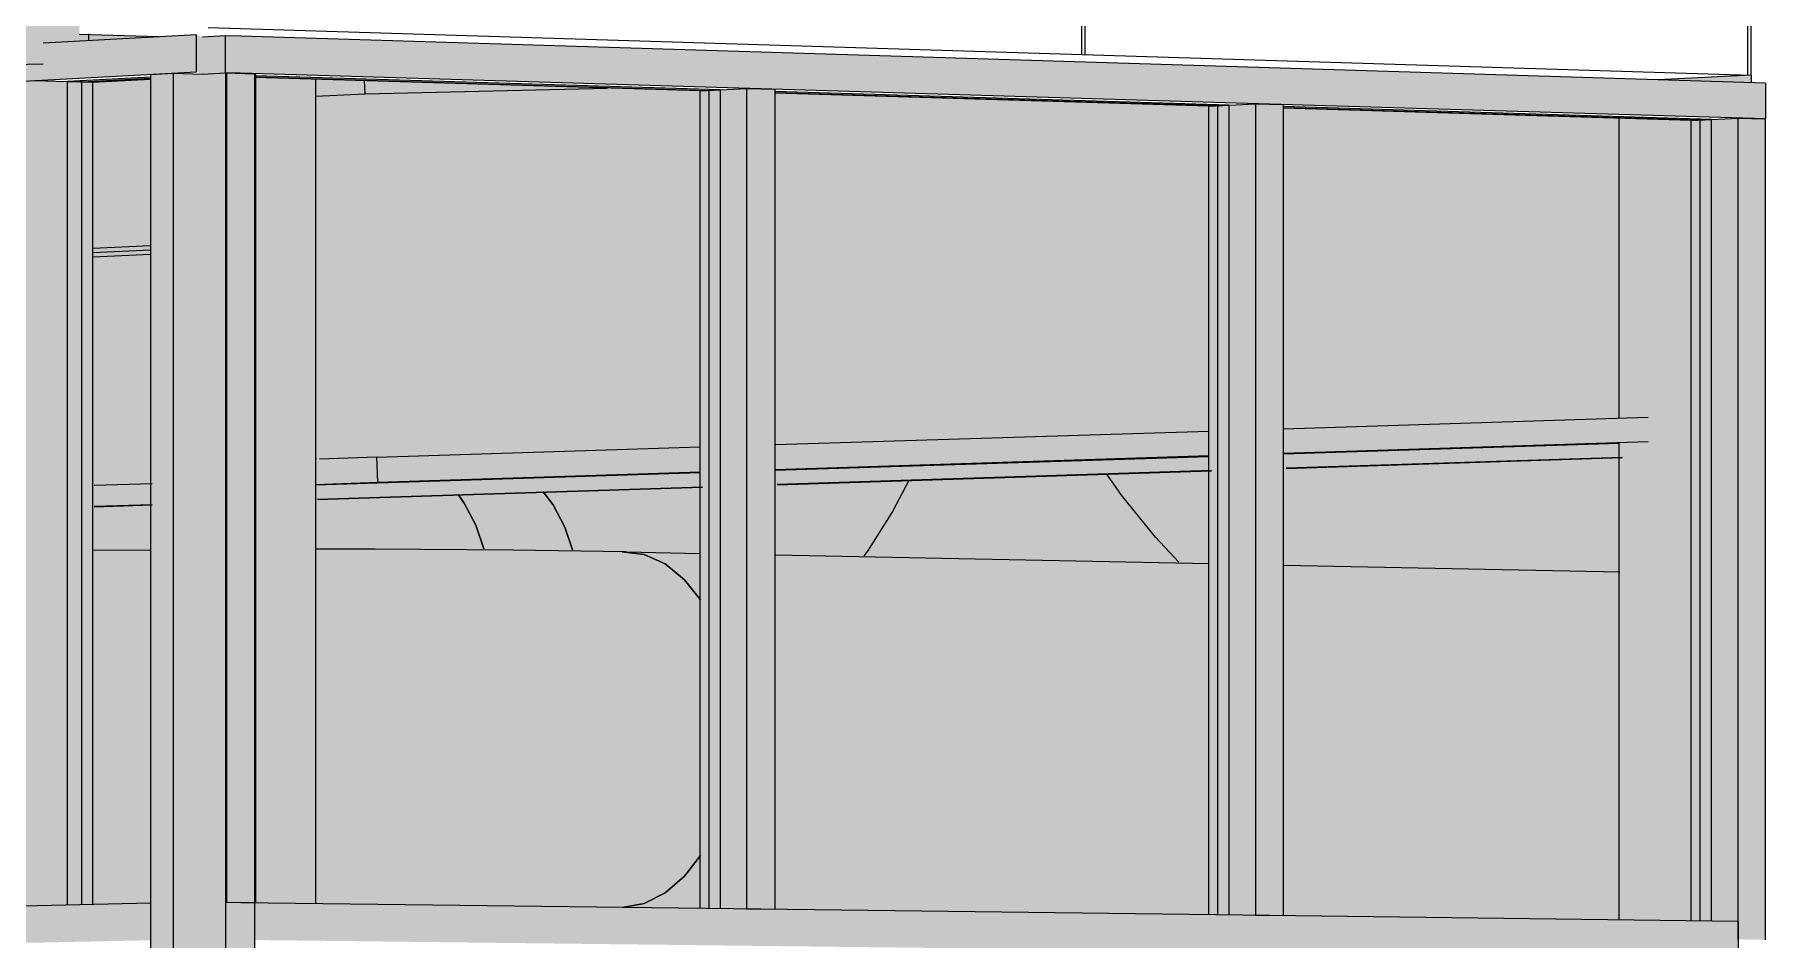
# Model space of a CAD drawing. Header units: inches. Extents: x 31156 to 31160, y -65 to 66.
# Drawn here: x 31157.4487 to 31157.5076, y 66.0189 to 66.0497 of the extents above; entities that cross this region are included whole.
import ezdxf

# ---------------------------------------------------------------- set-up
doc = ezdxf.new("R2010")
doc.units = ezdxf.units.IN
doc.header["$MEASUREMENT"] = 0
for name, color, linetype, lineweight in [('A-CLNG', 13, 'Continuous', 13), ('A-GLAZ-CURT', 52, 'Continuous', 9), ('A-GLAZ-CWMG', 51, 'Continuous', 9), ('A-WALL-PATT', 111, 'Continuous', 13), ('L-SITE-WALL', 31, 'Continuous', 13), ('M-HVAC-DUCT', 70, 'Continuous', 9), ('S-BEAM', 12, 'Continuous', 9), ('S-COLS', 52, 'Continuous', 9)]:
    doc.layers.add(name, color=color, linetype=linetype, lineweight=lineweight)

# ---------------------------------------------------------------- blocks, each defined once
blk = doc.blocks.new('FP_27-Looking North West')
at = {"layer": 'A-WALL-PATT', "lineweight": 9}
for p, q in [((-3322.769881, 66.048994), (-3322.769881, 66.078515)), ((-3322.769762, 66.048991), (-3322.769762, 66.078509)), ((-3322.747231, 66.048295), (-3322.747231, 66.077394)), ((-3322.747115, 66.048292), (-3322.747115, 66.077389))]:
    blk.add_line(p, q, dxfattribs=at)

msp = doc.modelspace()

# ---------------------------------------------------------------- hatches: boundary and pattern name
at = {"layer": 'A-CLNG', "lineweight": 5}
h = msp.add_hatch(color=256, dxfattribs=at)
h.paths.add_polyline_path([(31156.943915, 66.021542), (31156.946256, 66.021666), (31156.946256, 66.021833), (31156.944836, 66.021791), (31156.944836, 66.021753), (31156.943906, 66.021703), (31156.943906, 66.021542)], flags=0)
h.paths.add_polyline_path([(31156.988176, 66.024167), (31156.990496, 66.024291), (31156.988176, 66.024223)], flags=0)
h.paths.add_polyline_path([(31157.01499, 66.025304), (31157.018873, 66.025509), (31157.018873, 66.025718), (31157.017343, 66.025674), (31157.017343, 66.02562), (31157.016968, 66.0256), (31157.01499, 66.025542), (31157.01499, 66.025374)], flags=0)
h.paths.add_polyline_path([(31157.450269, 66.049447), (31157.450511, 66.04946), (31157.450511, 66.049664), (31157.450269, 66.04965), (31157.450269, 66.049524)], flags=0)
h.paths.add_polyline_path([(31157.426645, 66.05279), (31157.450203, 66.053251), (31157.450203, 66.054188), (31157.43127, 66.053065)], flags=0)
msp.add_hatch(color=256, dxfattribs=at).paths.add_polyline_path([(31157.450511, 66.04946), (31157.452893, 66.049591), (31157.450511, 66.049661)], flags=0)
at = {"layer": 'A-GLAZ-CURT', "transparency": 33554458}
msp.add_hatch(color=256, dxfattribs=at).paths.add_polyline_path([(31157.449793, 66.020082), (31157.452621, 66.020165), (31157.452621, 66.048223), (31157.449793, 66.048074), (31157.449793, 66.020145)], flags=0)
at = {"layer": 'A-GLAZ-CURT', "lineweight": 5, "transparency": 33554458}
for points in [[(31157.47201, 66.019957), (31157.47201, 66.047792), (31157.456194, 66.048265), (31157.456194, 66.020154), (31157.470557, 66.019975)], [(31157.489314, 66.019741), (31157.489314, 66.047275), (31157.473866, 66.047737), (31157.473866, 66.019933), (31157.488026, 66.019757)], [(31157.505726, 66.019536), (31157.505726, 66.046785), (31157.491156, 66.04722), (31157.491156, 66.019718), (31157.505497, 66.019539)]]:
    msp.add_hatch(color=256, dxfattribs=at).paths.add_polyline_path(points, flags=0)
at = {"layer": 'A-GLAZ-CWMG'}
for points in [[(31157.448296, 66.048087), (31157.454185, 66.048397), (31157.454185, 66.049659), (31157.448974, 66.049377), (31157.448974, 66.048676), (31157.448296, 66.04864)], [(31157.454391, 66.048327), (31157.455175, 66.048368), (31157.455175, 66.049628), (31157.454391, 66.049586), (31157.454391, 66.048398)]]:
    msp.add_hatch(color=256, dxfattribs=at).paths.add_polyline_path(points, flags=0)
at = {"layer": 'A-GLAZ-CWMG', "lineweight": 5}
for points in [[(31157.454391, 66.048327), (31157.454391, 66.049586), (31157.454185, 66.049659), (31157.454185, 66.048397), (31157.454317, 66.048352)], [(31157.4557, 66.048352), (31157.4557, 66.049612), (31157.455175, 66.049628), (31157.455175, 66.048368), (31157.455273, 66.048365)], [(31157.473382, 66.047823), (31157.473382, 66.049069), (31157.4557, 66.049612), (31157.4557, 66.048352), (31157.47274, 66.047842)], [(31157.490682, 66.047306), (31157.490682, 66.048538), (31157.473382, 66.049069), (31157.473382, 66.047823), (31157.490209, 66.04732)], [(31157.507554, 66.046801), (31157.507554, 66.04802), (31157.490682, 66.048538), (31157.490682, 66.047306), (31157.505496, 66.046862)], [(31157.44791, 66.020041), (31157.448683, 66.020058), (31157.448683, 66.048107), (31157.44791, 66.048066), (31157.44791, 66.020165)], [(31157.448683, 66.020058), (31157.449793, 66.020082), (31157.449793, 66.048074), (31157.448683, 66.048087), (31157.448683, 66.020145)], [(31157.449793, 66.020082), (31157.450656, 66.020131), (31157.450656, 66.048049), (31157.449793, 66.048074), (31157.449793, 66.020131)], [(31157.452621, 66.019515), (31157.453402, 66.019531), (31157.453402, 66.048356), (31157.452621, 66.048315), (31157.452621, 66.020165)], [(31157.454391, 66.01952), (31157.454391, 66.048327), (31157.453402, 66.048356), (31157.453402, 66.019531)], [(31157.454391, 66.01952), (31157.455175, 66.019536), (31157.455175, 66.048368), (31157.454391, 66.048327), (31157.454391, 66.020165)], [(31157.454422, 66.020149), (31157.455206, 66.020166), (31157.455206, 66.048367), (31157.454422, 66.048326), (31157.454422, 66.020165)], [(31157.456163, 66.019524), (31157.456163, 66.048338), (31157.455175, 66.048368), (31157.455175, 66.019536), (31157.455273, 66.019535)], [(31157.456194, 66.020154), (31157.456194, 66.048337), (31157.455206, 66.048367), (31157.455206, 66.020166), (31157.455319, 66.020165)], [(31157.47201, 66.019957), (31157.47201, 66.047792), (31157.471321, 66.047757), (31157.471321, 66.019965)], [(31157.472899, 66.019945), (31157.472899, 66.047838), (31157.47201, 66.047792), (31157.47201, 66.019957)], [(31157.473865, 66.019933), (31157.473865, 66.047809), (31157.472899, 66.047838), (31157.472899, 66.019945)], [(31157.489314, 66.019741), (31157.489314, 66.047275), (31157.488619, 66.047241), (31157.488619, 66.01975)], [(31157.490209, 66.019729), (31157.490209, 66.04732), (31157.489314, 66.047275), (31157.489314, 66.019741)], [(31157.491155, 66.019718), (31157.491155, 66.047291), (31157.490209, 66.04732), (31157.490209, 66.019729)], [(31157.505726, 66.019536), (31157.505726, 66.046785), (31157.505027, 66.046751), (31157.505027, 66.019545), (31157.505498, 66.019539)], [(31157.506627, 66.019525), (31157.506627, 66.046829), (31157.505726, 66.046785), (31157.505726, 66.019536)], [(31157.507554, 66.018903), (31157.507554, 66.046801), (31157.506627, 66.046829), (31157.506627, 66.018914)], [(31157.448296, 66.018796), (31157.452621, 66.018885), (31157.452621, 66.020144), (31157.448296, 66.020049)], [(31157.473382, 66.018693), (31157.473382, 66.019939), (31157.4557, 66.02016), (31157.4557, 66.0189), (31157.470557, 66.018726)], [(31157.453402, 65.959677), (31157.453402, 66.019531), (31157.452621, 66.019515), (31157.452621, 65.959711), (31157.453091, 65.959691)], [(31157.453402, 65.959677), (31157.454391, 65.959702), (31157.454391, 66.01952), (31157.453402, 66.019531), (31157.453402, 65.959761)], [(31157.455175, 65.959667), (31157.455175, 66.019536), (31157.454391, 66.01952), (31157.454391, 65.959702)], [(31157.455175, 65.959667), (31157.456163, 65.959692), (31157.456163, 66.019524), (31157.455175, 66.019536), (31157.455175, 65.960114)], [(31157.490682, 66.018491), (31157.490682, 66.019724), (31157.473382, 66.019939), (31157.473382, 66.018693), (31157.488025, 66.018522)], [(31157.506627, 66.018304), (31157.506627, 66.019525), (31157.490682, 66.019724), (31157.490682, 66.018491), (31157.505496, 66.018318)]]:
    msp.add_hatch(color=256, dxfattribs=at).paths.add_polyline_path(points, flags=0)
at = {"layer": 'L-SITE-WALL', "lineweight": 5}
msp.add_hatch(color=256, dxfattribs=at).paths.add_polyline_path([(31157.507068, 66.048036), (31157.507068, 66.048292), (31157.503906, 66.048134), (31157.506629, 66.048049)], flags=0)
h = msp.add_hatch(color=256, dxfattribs=at)
h.paths.add_polyline_path([(31157.502583, 65.960953), (31157.505028, 65.961038), (31157.505028, 65.987529), (31157.502583, 65.987509), (31157.502583, 65.960973)], flags=0)
h.paths.add_polyline_path([(31157.505028, 65.989392), (31157.505028, 66.016907), (31157.503087, 66.016902), (31157.503059, 66.016851), (31157.502583, 66.016856), (31157.502583, 65.989413), (31157.503072, 65.989413)], flags=0)
h.paths.add_polyline_path([(31157.505028, 66.019545), (31157.505028, 66.046752), (31157.502583, 66.046802), (31157.502583, 66.03663), (31157.503564, 66.036661), (31157.503565, 66.035834), (31157.502583, 66.035798), (31157.502583, 66.019576)], flags=0)
at = {"layer": 'M-HVAC-DUCT', "lineweight": 5}
h = msp.add_hatch(color=256, dxfattribs=at)
h.paths.add_polyline_path([(31157.502692, 66.031433), (31157.502692, 66.03299), (31157.502365, 66.033112), (31157.500786, 66.033942), (31157.499206, 66.035045), (31157.499055, 66.035175), (31157.491259, 66.034907), (31157.49126, 66.031663), (31157.502428, 66.031439)], flags=0)
h.paths.add_polyline_path([(31157.488721, 66.031867), (31157.48872, 66.034843), (31157.486517, 66.034742), (31157.486792, 66.034306), (31157.488213, 66.032427), (31157.488577, 66.032026)], flags=0)
for points in [[(31157.502692, 66.03299), (31157.502692, 66.035292), (31157.499067, 66.035166), (31157.499276, 66.034983), (31157.500786, 66.033942), (31157.502467, 66.033074)], [(31157.476854, 66.031955), (31157.477612, 66.033075), (31157.478387, 66.034512), (31157.47555, 66.03442), (31157.475017, 66.033754), (31157.473958, 66.032681), (31157.473958, 66.032012), (31157.47685, 66.031955)], [(31157.487636, 66.031745), (31157.487062, 66.032355), (31157.485762, 66.033911), (31157.485179, 66.034737), (31157.478416, 66.034508), (31157.478152, 66.034014), (31157.477526, 66.032901), (31157.476869, 66.031961), (31157.487542, 66.031747)], [(31157.488722, 66.031715), (31157.488721, 66.031867), (31157.488129, 66.032539), (31157.48667, 66.034499), (31157.486498, 66.034771), (31157.485157, 66.034729), (31157.485944, 66.033659), (31157.48732, 66.032027), (31157.48762, 66.031737), (31157.488129, 66.031727)], [(31157.466979, 66.032148), (31157.466636, 66.033074), (31157.466274, 66.033734), (31157.465976, 66.034112), (31157.463077, 66.034019), (31157.4633, 66.033731), (31157.463689, 66.03299), (31157.463964, 66.032183), (31157.466955, 66.032148)]]:
    msp.add_hatch(color=256, dxfattribs=at).paths.add_polyline_path(points, flags=0)
h = msp.add_hatch(color=256, dxfattribs=at)
h.paths.add_polyline_path([(31157.471409, 66.032063), (31157.471409, 66.034287), (31157.465976, 66.034112), (31157.466317, 66.033681), (31157.466713, 66.032928), (31157.466979, 66.032148), (31157.470869, 66.032074)], flags=0)
h.paths.add_polyline_path([(31157.473958, 66.032706), (31157.475053, 66.033789), (31157.47555, 66.03442), (31157.473958, 66.034369), (31157.473958, 66.033075)], flags=0)
h = msp.add_hatch(color=256, dxfattribs=at)
h.paths.add_polyline_path([(31157.45072, 66.032162), (31157.452689, 66.032195), (31157.452679, 66.033684), (31157.45072, 66.033621), (31157.45072, 66.032178)], flags=0)
h.paths.add_polyline_path([(31157.463964, 66.032183), (31157.463646, 66.033074), (31157.463294, 66.033744), (31157.463077, 66.034019), (31157.458311, 66.033865), (31157.458311, 66.032207), (31157.463947, 66.032183)], flags=0)
at = {"layer": 'M-HVAC-DUCT'}
msp.add_hatch(color=256, dxfattribs=at).paths.add_polyline_path([(31157.466979, 66.032148), (31157.466636, 66.033074), (31157.466267, 66.033744), (31157.466317, 66.033681), (31157.466714, 66.032926), (31157.466979, 66.032148)], flags=0)
at = {"layer": 'M-HVAC-DUCT', "lineweight": 5}
h = msp.add_hatch(color=256, dxfattribs=at)
h.paths.add_polyline_path([(31157.438441, 66.026028), (31157.444371, 66.026151), (31157.447919, 66.026195), (31157.447921, 66.032091), (31157.443213, 66.031973), (31157.44219, 66.031841), (31157.44139, 66.03155), (31157.440565, 66.031009), (31157.439842, 66.030272), (31157.439247, 66.029369), (31157.438805, 66.028333), (31157.438533, 66.027205)], flags=0)
h.paths.add_polyline_path([(31157.471332, 66.026166), (31157.471333, 66.030456), (31157.470794, 66.031137), (31157.470132, 66.031675), (31157.469415, 66.031994), (31157.468388, 66.03209), (31157.462912, 66.03216), (31157.45825, 66.032175), (31157.458248, 66.026248), (31157.464019, 66.026235), (31157.470569, 66.026177)], flags=0)
h.paths.add_polyline_path([(31157.450665, 66.02622), (31157.452632, 66.026232), (31157.452634, 66.032151), (31157.450667, 66.032131), (31157.450665, 66.026411)], flags=0)
h = msp.add_hatch(color=256, dxfattribs=at)
h.paths.add_polyline_path([(31157.502595, 66.025657), (31157.502599, 66.031406), (31157.491174, 66.031624), (31157.491171, 66.025844), (31157.501146, 66.025681)], flags=0)
h.paths.add_polyline_path([(31157.488633, 66.025886), (31157.488636, 66.031685), (31157.473882, 66.031978), (31157.473878, 66.026127), (31157.488041, 66.025895)], flags=0)
h.paths.add_polyline_path([(31157.471333, 66.030456), (31157.471335, 66.032032), (31157.46867, 66.032085), (31157.469415, 66.031994), (31157.470132, 66.031675), (31157.470794, 66.031137)], flags=0)
h = msp.add_hatch(color=256, dxfattribs=at)
h.paths.add_polyline_path([(31157.443144, 66.01994), (31157.447921, 66.020062), (31157.447919, 66.026195), (31157.441938, 66.02611), (31157.438441, 66.026028), (31157.438533, 66.024848), (31157.438805, 66.023711), (31157.439247, 66.022661), (31157.439842, 66.021739), (31157.440565, 66.020979), (31157.44139, 66.020411), (31157.442309, 66.020054), (31157.442472, 66.020032)], flags=0)
h.paths.add_polyline_path([(31157.468684, 66.020002), (31157.46949, 66.02017), (31157.470132, 66.020492), (31157.470794, 66.021066), (31157.471333, 66.021777), (31157.471332, 66.026166), (31157.465908, 66.026224), (31157.458248, 66.026248), (31157.458271, 66.020133), (31157.46867, 66.020002)], flags=0)
h.paths.add_polyline_path([(31157.450667, 66.020106), (31157.452634, 66.020169), (31157.452632, 66.026232), (31157.450665, 66.02622), (31157.450667, 66.020109)], flags=0)
h = msp.add_hatch(color=256, dxfattribs=at)
h.paths.add_polyline_path([(31157.502599, 66.019579), (31157.502595, 66.025657), (31157.491171, 66.025844), (31157.491174, 66.019722), (31157.50115, 66.019597)], flags=0)
h.paths.add_polyline_path([(31157.488636, 66.019753), (31157.488633, 66.025886), (31157.473878, 66.026117), (31157.473882, 66.019937), (31157.488044, 66.019761)], flags=0)
h.paths.add_polyline_path([(31157.471335, 66.019969), (31157.471333, 66.021777), (31157.470794, 66.021066), (31157.470132, 66.020492), (31157.469415, 66.020132), (31157.468684, 66.020002), (31157.470572, 66.019979)], flags=0)
at = {"layer": 'S-BEAM', "lineweight": 5}
for points in [[(31157.40872, 66.047754), (31157.448974, 66.048676), (31157.448974, 66.049377), (31157.450269, 66.049447), (31157.450269, 66.049671), (31157.450203, 66.049673), (31157.450203, 66.053251), (31157.408564, 66.052413), (31157.408639, 66.050184)], [(31157.459924, 66.04766), (31157.468155, 66.047852), (31157.459909, 66.048098), (31157.459921, 66.047741)], [(31157.450711, 66.034808), (31157.45268, 66.03487), (31157.45268, 66.042237), (31157.450711, 66.042145), (31157.450711, 66.036298)], [(31157.450711, 66.034352), (31157.45268, 66.034443), (31157.45268, 66.03487), (31157.450711, 66.034808), (31157.450711, 66.034358)]]:
    msp.add_hatch(color=256, dxfattribs=at).paths.add_polyline_path(points, flags=0)
h = msp.add_hatch(color=256, dxfattribs=at)
h.paths.add_polyline_path([(31156.909582, 66.019527), (31156.910717, 66.019616), (31156.910703, 66.019657), (31156.909582, 66.019594), (31156.909582, 66.019533)], flags=0)
h.paths.add_polyline_path([(31156.944449, 66.021354), (31156.945632, 66.021442), (31156.945632, 66.021525), (31156.944449, 66.021431), (31156.944449, 66.021388)], flags=0)
h.paths.add_polyline_path([(31157.008797, 66.024726), (31157.01105, 66.024873), (31157.011051, 66.024934), (31157.008797, 66.024799), (31157.008797, 66.024755)], flags=0)
h.paths.add_polyline_path([(31157.012568, 66.024923), (31157.014526, 66.025055), (31157.014526, 66.025116), (31157.012568, 66.024997), (31157.012568, 66.024952)], flags=0)
h.paths.add_polyline_path([(31157.01616, 66.025218), (31157.01616, 66.02524), (31157.016044, 66.025219)], flags=0)
h.paths.add_polyline_path([(31157.020292, 66.025328), (31157.022697, 66.025482), (31157.022698, 66.025546), (31157.020292, 66.025402), (31157.020292, 66.025357)], flags=0)
h.paths.add_polyline_path([(31157.024249, 66.025535), (31157.026596, 66.025687), (31157.026596, 66.025751), (31157.02425, 66.025609), (31157.024249, 66.025564)], flags=0)
h.paths.add_polyline_path([(31157.146977, 66.031966), (31157.147563, 66.03202), (31157.147563, 66.032112), (31157.146977, 66.03208), (31157.146977, 66.031986)], flags=0)
h.paths.add_polyline_path([(31157.3028, 66.040131), (31157.305856, 66.040301), (31157.305856, 66.040437), (31157.3028, 66.040274), (31157.3028, 66.040141)], flags=0)
h.paths.add_polyline_path([(31157.356456, 66.042943), (31157.359495, 66.043108), (31157.359495, 66.043257), (31157.356423, 66.043094), (31157.356456, 66.042949)], flags=0)
h.paths.add_polyline_path([(31157.362005, 66.043233), (31157.371061, 66.043713), (31157.371061, 66.043866), (31157.362005, 66.043373), (31157.362005, 66.043239)], flags=0)
h.paths.add_polyline_path([(31157.373602, 66.043841), (31157.382956, 66.044336), (31157.382956, 66.044491), (31157.373602, 66.043982), (31157.373602, 66.043846)], flags=0)
h.paths.add_polyline_path([(31157.385529, 66.044466), (31157.395196, 66.044976), (31157.395196, 66.045135), (31157.385529, 66.044609), (31157.385529, 66.04447)], flags=0)
h.paths.add_polyline_path([(31157.403535, 66.045409), (31157.407795, 66.045636), (31157.407795, 66.045797), (31157.4035, 66.04557), (31157.403534, 66.045413)], flags=0)
h.paths.add_polyline_path([(31157.410434, 66.045771), (31157.420769, 66.046315), (31157.420769, 66.04648), (31157.410434, 66.045917), (31157.410434, 66.045774)], flags=0)
h.paths.add_polyline_path([(31157.423443, 66.046452), (31157.434136, 66.047014), (31157.434136, 66.047183), (31157.423443, 66.046601), (31157.423443, 66.046455)], flags=0)
h.paths.add_polyline_path([(31157.436845, 66.047155), (31157.447914, 66.047765), (31157.447914, 66.047907), (31157.436845, 66.047305), (31157.436845, 66.047156)], flags=0)
h.paths.add_polyline_path([(31157.450659, 66.047879), (31157.452625, 66.047982), (31157.452625, 66.048155), (31157.450659, 66.048031), (31157.450659, 66.047879)], flags=0)
h = msp.add_hatch(color=256, dxfattribs=at)
h.paths.add_polyline_path([(31156.909582, 66.017408), (31156.910717, 66.017461), (31156.910717, 66.019587), (31156.909582, 66.019527), (31156.909582, 66.017455)], flags=0)
h.paths.add_polyline_path([(31156.944449, 66.019037), (31156.945632, 66.019092), (31156.945632, 66.021416), (31156.944449, 66.021342), (31156.944449, 66.020236)], flags=0)
h.paths.add_polyline_path([(31157.008797, 66.022043), (31157.01105, 66.022148), (31157.01105, 66.024844), (31157.008797, 66.024726), (31157.008797, 66.02453)], flags=0)
h.paths.add_polyline_path([(31157.012568, 66.022219), (31157.014526, 66.022311), (31157.014526, 66.025026), (31157.012568, 66.024923), (31157.012568, 66.02453)], flags=0)
h.paths.add_polyline_path([(31157.020292, 66.02258), (31157.022697, 66.022692), (31157.022697, 66.025454), (31157.020292, 66.025328), (31157.020292, 66.024528)], flags=0)
h.paths.add_polyline_path([(31157.024249, 66.022765), (31157.026596, 66.022874), (31157.026596, 66.025658), (31157.024249, 66.025535), (31157.024249, 66.024528)], flags=0)
h.paths.add_polyline_path([(31157.146977, 66.028498), (31157.147563, 66.028525), (31157.147563, 66.031997), (31157.146977, 66.031966), (31157.146977, 66.028806)], flags=0)
h.paths.add_polyline_path([(31157.3028, 66.035777), (31157.305856, 66.035919), (31157.305856, 66.040291), (31157.3028, 66.0401), (31157.3028, 66.037363)], flags=0)
h.paths.add_polyline_path([(31157.356456, 66.038283), (31157.359495, 66.038425), (31157.359495, 66.043102), (31157.356456, 66.042943), (31157.356456, 66.041642)], flags=0)
h.paths.add_polyline_path([(31157.362005, 66.038542), (31157.371061, 66.038965), (31157.371061, 66.043708), (31157.362005, 66.043224), (31157.362005, 66.041641)], flags=0)
h.paths.add_polyline_path([(31157.373602, 66.039084), (31157.382956, 66.039521), (31157.382956, 66.044331), (31157.373602, 66.043841), (31157.373602, 66.041637)], flags=0)
h.paths.add_polyline_path([(31157.385529, 66.039641), (31157.395196, 66.040093), (31157.395196, 66.044972), (31157.385529, 66.044466), (31157.385529, 66.041634)], flags=0)
h.paths.add_polyline_path([(31157.403535, 66.040482), (31157.407795, 66.040681), (31157.407795, 66.045633), (31157.403535, 66.045409), (31157.403535, 66.041629)], flags=0)
h.paths.add_polyline_path([(31157.410434, 66.040805), (31157.420769, 66.041287), (31157.420769, 66.046312), (31157.410434, 66.045771), (31157.410434, 66.041627)], flags=0)
h.paths.add_polyline_path([(31157.423443, 66.041412), (31157.434136, 66.041912), (31157.434136, 66.047013), (31157.423443, 66.046452), (31157.423443, 66.041623)], flags=0)
h.paths.add_polyline_path([(31157.436845, 66.042038), (31157.447914, 66.042567), (31157.447914, 66.047735), (31157.436845, 66.047155), (31157.436845, 66.042378)], flags=0)
h.paths.add_polyline_path([(31157.450659, 66.042684), (31157.452625, 66.042775), (31157.452625, 66.047982), (31157.450659, 66.047879), (31157.450659, 66.045905)], flags=0)
h = msp.add_hatch(color=256, dxfattribs=at)
h.paths.add_polyline_path([(31157.45824, 66.03438), (31157.460353, 66.034458), (31157.460326, 66.035307), (31157.458276, 66.035248), (31157.45824, 66.035247), (31157.45824, 66.03498)], flags=0)
h.paths.add_polyline_path([(31157.458239, 66.047574), (31157.459924, 66.04766), (31157.459909, 66.048098), (31157.458239, 66.048149), (31157.458239, 66.047694)], flags=0)
h = msp.add_hatch(color=256, dxfattribs=at)
h.paths.add_polyline_path([(31157.45824, 66.047002), (31157.471324, 66.047313), (31157.471324, 66.047759), (31157.469188, 66.047823), (31157.45824, 66.047545), (31157.45824, 66.047145)], flags=0)
h.paths.add_polyline_path([(31157.47387, 66.047373), (31157.479296, 66.047521), (31157.47387, 66.047664), (31157.47387, 66.047388)], flags=0)
h = msp.add_hatch(color=256, dxfattribs=at)
h.paths.add_polyline_path([(31157.45824, 66.035781), (31157.471324, 66.036186), (31157.471324, 66.047313), (31157.45824, 66.047002), (31157.45824, 66.037325)], flags=0)
h.paths.add_polyline_path([(31157.47387, 66.036265), (31157.488623, 66.036722), (31157.488623, 66.047243), (31157.479296, 66.047502), (31157.47387, 66.047373), (31157.47387, 66.037327)], flags=0)
h.paths.add_polyline_path([(31157.491161, 66.0368), (31157.502585, 66.037154), (31157.502585, 66.046827), (31157.491161, 66.047167), (31157.491161, 66.03733)], flags=0)
h = msp.add_hatch(color=256, dxfattribs=at)
h.paths.add_polyline_path([(31156.909582, 66.017298), (31156.910717, 66.017366), (31156.910717, 66.017461), (31156.909582, 66.0174), (31156.909582, 66.017314)], flags=0)
h.paths.add_polyline_path([(31156.944449, 66.018917), (31156.945632, 66.018988), (31156.945632, 66.019092), (31156.944449, 66.019032), (31156.944449, 66.01893)], flags=0)
h.paths.add_polyline_path([(31157.008797, 66.021904), (31157.011051, 66.022028), (31157.01105, 66.022148), (31157.008797, 66.022027), (31157.008797, 66.021914)], flags=0)
h.paths.add_polyline_path([(31157.012568, 66.022079), (31157.014526, 66.022189), (31157.014526, 66.022311), (31157.012568, 66.022203), (31157.012568, 66.022089)], flags=0)
h.paths.add_polyline_path([(31157.020293, 66.022437), (31157.022698, 66.022569), (31157.022697, 66.022692), (31157.020292, 66.022562), (31157.020292, 66.022447)], flags=0)
h.paths.add_polyline_path([(31157.02425, 66.022621), (31157.026596, 66.02275), (31157.026596, 66.022874), (31157.024249, 66.022747), (31157.02425, 66.02263)], flags=0)
h.paths.add_polyline_path([(31157.146977, 66.028318), (31157.147563, 66.02837), (31157.147563, 66.028525), (31157.146977, 66.028498), (31157.146977, 66.028321)], flags=0)
h.paths.add_polyline_path([(31157.3028, 66.035551), (31157.305856, 66.035724), (31157.305856, 66.035919), (31157.3028, 66.035777), (31157.3028, 66.035582)], flags=0)
h.paths.add_polyline_path([(31157.356344, 66.038036), (31157.359495, 66.038183), (31157.359495, 66.038425), (31157.356456, 66.038283), (31157.356423, 66.038133), (31157.356383, 66.038071)], flags=0)
h.paths.add_polyline_path([(31157.362005, 66.038299), (31157.371061, 66.038719), (31157.371061, 66.038965), (31157.362005, 66.038542), (31157.362005, 66.038333)], flags=0)
h.paths.add_polyline_path([(31157.373602, 66.038837), (31157.382956, 66.039272), (31157.382956, 66.039521), (31157.373602, 66.039084), (31157.373602, 66.038871)], flags=0)
h.paths.add_polyline_path([(31157.385529, 66.039391), (31157.395196, 66.03984), (31157.395196, 66.040093), (31157.385529, 66.039641), (31157.385529, 66.039425)], flags=0)
h.paths.add_polyline_path([(31157.403419, 66.040221), (31157.407795, 66.040425), (31157.407795, 66.040681), (31157.403535, 66.040482), (31157.4035, 66.040324), (31157.403459, 66.040258)], flags=0)
h.paths.add_polyline_path([(31157.410434, 66.040547), (31157.420769, 66.041027), (31157.420769, 66.041287), (31157.410434, 66.040805), (31157.410434, 66.040583)], flags=0)
h.paths.add_polyline_path([(31157.423443, 66.041151), (31157.434136, 66.041647), (31157.434136, 66.041912), (31157.423443, 66.041412), (31157.423443, 66.041187)], flags=0)
h.paths.add_polyline_path([(31157.436845, 66.041773), (31157.447914, 66.042287), (31157.447914, 66.042555), (31157.436845, 66.042038), (31157.436845, 66.04181)], flags=0)
h.paths.add_polyline_path([(31157.450659, 66.042414), (31157.452625, 66.042505), (31157.452625, 66.042775), (31157.450659, 66.042684), (31157.450659, 66.042451)], flags=0)
h = msp.add_hatch(color=256, dxfattribs=at)
h.paths.add_polyline_path([(31156.909584, 66.01723), (31156.910719, 66.017282), (31156.910719, 66.017351), (31156.909584, 66.017298)], flags=0)
h.paths.add_polyline_path([(31156.944451, 66.018842), (31156.945634, 66.018897), (31156.945634, 66.018972), (31156.944451, 66.018917)], flags=0)
h.paths.add_polyline_path([(31157.008799, 66.021817), (31157.011052, 66.021921), (31157.011052, 66.022008), (31157.008799, 66.021904)], flags=0)
h.paths.add_polyline_path([(31157.01257, 66.021991), (31157.014528, 66.022082), (31157.014528, 66.02217), (31157.01257, 66.022079)], flags=0)
h.paths.add_polyline_path([(31157.020294, 66.022349), (31157.022699, 66.02246), (31157.022699, 66.022549), (31157.020294, 66.022437)], flags=0)
h.paths.add_polyline_path([(31157.024251, 66.022532), (31157.026598, 66.02264), (31157.026598, 66.02273), (31157.024251, 66.022621)], flags=0)
h.paths.add_polyline_path([(31157.146979, 66.028206), (31157.147564, 66.028233), (31157.147564, 66.028345), (31157.146979, 66.028318)], flags=0)
h.paths.add_polyline_path([(31157.302801, 66.03541), (31157.305857, 66.035551), (31157.305857, 66.035692), (31157.302801, 66.035551)], flags=0)
h.paths.add_polyline_path([(31157.355583, 66.03785), (31157.359495, 66.038031), (31157.359495, 66.038182), (31157.355583, 66.038001)], flags=0)
h.paths.add_polyline_path([(31157.362005, 66.038147), (31157.371061, 66.038566), (31157.371061, 66.038719), (31157.362005, 66.038299)], flags=0)
h.paths.add_polyline_path([(31157.373602, 66.038683), (31157.382956, 66.039116), (31157.382956, 66.039271), (31157.373602, 66.038837)], flags=0)
h.paths.add_polyline_path([(31157.385529, 66.039235), (31157.395196, 66.039682), (31157.395196, 66.039839), (31157.385529, 66.039391)], flags=0)
h.paths.add_polyline_path([(31157.402636, 66.040026), (31157.407795, 66.040264), (31157.407795, 66.040424), (31157.402636, 66.040185)], flags=0)
h.paths.add_polyline_path([(31157.410434, 66.040386), (31157.420769, 66.040864), (31157.420769, 66.041026), (31157.410434, 66.040547)], flags=0)
h.paths.add_polyline_path([(31157.423443, 66.040988), (31157.434136, 66.041482), (31157.434136, 66.041647), (31157.423443, 66.041151)], flags=0)
h.paths.add_polyline_path([(31157.436845, 66.041607), (31157.447913, 66.042119), (31157.447913, 66.042286), (31157.436845, 66.041773), (31157.436845, 66.041619)], flags=0)
h.paths.add_polyline_path([(31157.450658, 66.042246), (31157.452624, 66.042337), (31157.452624, 66.042505), (31157.450658, 66.042414)], flags=0)
h = msp.add_hatch(color=256, dxfattribs=at)
h.paths.add_polyline_path([(31157.458368, 66.035233), (31157.46401, 66.035423), (31157.471324, 66.035657), (31157.471324, 66.036186), (31157.45824, 66.035774), (31157.45824, 66.03527), (31157.458276, 66.035248)], flags=0)
h.paths.add_polyline_path([(31157.47387, 66.035732), (31157.488623, 66.036198), (31157.488623, 66.036722), (31157.47387, 66.036254), (31157.47387, 66.035735)], flags=0)
h.paths.add_polyline_path([(31157.491161, 66.036273), (31157.502584, 66.036635), (31157.502585, 66.037154), (31157.491161, 66.036777), (31157.491161, 66.036274)], flags=0)
h = msp.add_hatch(color=256, dxfattribs=at)
h.paths.add_polyline_path([(31157.460353, 66.034458), (31157.471322, 66.034808), (31157.471322, 66.035652), (31157.460326, 66.035307)], flags=0)
h.paths.add_polyline_path([(31157.473868, 66.034889), (31157.488621, 66.035358), (31157.488621, 66.036193), (31157.473868, 66.035731)], flags=0)
h.paths.add_polyline_path([(31157.491159, 66.035439), (31157.503565, 66.035834), (31157.503564, 66.036661), (31157.491159, 66.036272)], flags=0)
h = msp.add_hatch(color=256, dxfattribs=at)
h.paths.add_polyline_path([(31157.362003, 66.030776), (31157.371057, 66.031068), (31157.371057, 66.03182), (31157.362003, 66.031532)], flags=0)
h.paths.add_polyline_path([(31157.373598, 66.03115), (31157.382953, 66.031451), (31157.382953, 66.032198), (31157.373598, 66.031901), (31157.373598, 66.031567)], flags=0)
h.paths.add_polyline_path([(31157.385526, 66.031534), (31157.395195, 66.031846), (31157.395195, 66.032587), (31157.385526, 66.03228), (31157.385526, 66.031568)], flags=0)
h.paths.add_polyline_path([(31157.45071, 66.033635), (31157.452679, 66.033698), (31157.452679, 66.034414), (31157.45071, 66.034351)], flags=0)
h.paths.add_polyline_path([(31157.458301, 66.033879), (31157.471398, 66.034311), (31157.471398, 66.034815), (31157.458301, 66.034398), (31157.458301, 66.034309)], flags=0)
h.paths.add_polyline_path([(31157.473946, 66.034383), (31157.488713, 66.034859), (31157.488713, 66.035366), (31157.473946, 66.034896), (31157.473946, 66.034495)], flags=0)
h.paths.add_polyline_path([(31157.491253, 66.034941), (31157.502686, 66.035341), (31157.502686, 66.035811), (31157.491253, 66.035425), (31157.491253, 66.035272)], flags=0)
at = {"layer": 'S-COLS', "lineweight": 5}
h = msp.add_hatch(color=256, dxfattribs=at)
h.paths.add_polyline_path([(31157.456197, 65.959799), (31157.458133, 65.959847), (31157.458133, 65.987156), (31157.456197, 65.987138), (31157.456197, 65.960112)], flags=0)
h.paths.add_polyline_path([(31157.456197, 65.9891), (31157.458133, 65.989113), (31157.458133, 66.017333), (31157.456197, 66.017354), (31157.456197, 65.990139)], flags=0)
h.paths.add_polyline_path([(31157.458133, 66.020131), (31157.458133, 66.048152), (31157.456197, 66.04821), (31157.456197, 66.020155), (31157.457746, 66.020135)], flags=0)
h = msp.add_hatch(color=256, dxfattribs=at)
h.paths.add_polyline_path([(31157.458133, 65.959847), (31157.458239, 65.95985), (31157.458222, 65.987156), (31157.458133, 65.987138), (31157.458133, 65.960122)], flags=0)
h.paths.add_polyline_path([(31157.458133, 65.989113), (31157.458239, 65.989117), (31157.458222, 66.017332), (31157.458133, 66.017333), (31157.458133, 65.989114)], flags=0)
h.paths.add_polyline_path([(31157.458239, 66.020129), (31157.458222, 66.048149), (31157.458133, 66.048152), (31157.458161, 66.02013), (31157.458228, 66.020129)], flags=0)

# ---------------------------------------------------------------- linework, layer by layer
at = {"layer": 'A-CLNG'}
msp.add_line((31157.450511, 66.04969), (31157.450511, 66.04946), dxfattribs=at)
at = {"layer": 'A-GLAZ-CURT'}
for p, q in [((31157.452621, 66.048223), (31157.449793, 66.048074)), ((31157.449793, 66.048074), (31157.449793, 66.020082)), ((31157.450286, 66.04806), (31157.449793, 66.048074)), ((31157.450286, 66.04806), (31157.452622, 66.048183)), ((31157.450286, 66.020093), (31157.450286, 66.04806)), ((31157.47201, 66.047792), (31157.456194, 66.048265)), ((31157.456195, 66.048232), (31157.471616, 66.047772)), ((31157.47201, 66.047792), (31157.471616, 66.047772)), ((31157.47201, 66.019957), (31157.47201, 66.047792)), ((31157.471616, 66.047772), (31157.471616, 66.019962)), ((31157.489314, 66.047275), (31157.473866, 66.047737)), ((31157.473867, 66.047705), (31157.488917, 66.047256)), ((31157.489314, 66.047275), (31157.488917, 66.047256)), ((31157.488917, 66.047256), (31157.488917, 66.019746)), ((31157.489314, 66.019741), (31157.489314, 66.047275)), ((31157.505726, 66.046785), (31157.491156, 66.04722)), ((31157.491156, 66.047189), (31157.505326, 66.046766)), ((31157.505726, 66.046785), (31157.505326, 66.046766)), ((31157.505326, 66.046766), (31157.505326, 66.019541)), ((31157.505726, 66.019536), (31157.505726, 66.046785))]:
    msp.add_line(p, q, dxfattribs=at)
at = {"layer": 'A-GLAZ-CWMG'}
for p, q in [((31157.454185, 66.049659), (31157.448974, 66.049377)), ((31157.454185, 66.048397), (31157.454185, 66.049659)), ((31157.455175, 66.049628), (31157.454391, 66.049586)), ((31157.455175, 66.048368), (31157.455175, 66.049628)), ((31157.4557, 66.049612), (31157.455175, 66.049628)), ((31157.473382, 66.049069), (31157.4557, 66.049612)), ((31157.490682, 66.048538), (31157.473382, 66.049069)), ((31157.448296, 66.048087), (31157.454185, 66.048397)), ((31157.507554, 66.04802), (31157.490682, 66.048538)), ((31157.448683, 66.048107), (31157.449793, 66.048074)), ((31157.449793, 66.048074), (31157.450656, 66.048049)), ((31157.450656, 66.048049), (31157.452622, 66.048152)), ((31157.450656, 66.048049), (31157.450656, 66.020102)), ((31157.452621, 66.048315), (31157.453402, 66.048356)), ((31157.452621, 66.048315), (31157.452621, 66.019515)), ((31157.453402, 66.048356), (31157.454391, 66.048327)), ((31157.453402, 66.019531), (31157.453402, 66.048356)), ((31157.454391, 66.048327), (31157.455175, 66.048368)), ((31157.454391, 66.048327), (31157.455175, 66.048368)), ((31157.4557, 66.048352), (31157.455175, 66.048368)), ((31157.455175, 66.048368), (31157.456163, 66.048338)), ((31157.455175, 66.048368), (31157.455175, 66.020165)), ((31157.455206, 66.048367), (31157.456194, 66.048337)), ((31157.455206, 66.048367), (31157.455206, 66.020166)), ((31157.473382, 66.047823), (31157.4557, 66.048352)), ((31157.456163, 66.048338), (31157.456163, 66.019524)), ((31157.456194, 66.048337), (31157.456194, 66.020154)), ((31157.471321, 66.047757), (31157.456195, 66.048208)), ((31157.471321, 66.047757), (31157.47201, 66.047792)), ((31157.47201, 66.047792), (31157.472899, 66.047838)), ((31157.472899, 66.047838), (31157.473865, 66.047809)), ((31157.472899, 66.047838), (31157.472899, 66.019945)), ((31157.490682, 66.047306), (31157.473382, 66.047823)), ((31157.473865, 66.047809), (31157.473865, 66.019933)), ((31157.507554, 66.04802), (31157.507554, 66.046801)), ((31157.471321, 66.019965), (31157.471321, 66.047757)), ((31157.488619, 66.047241), (31157.473867, 66.047681)), ((31157.488619, 66.047241), (31157.489314, 66.047275)), ((31157.488619, 66.01975), (31157.488619, 66.047241)), ((31157.489314, 66.047275), (31157.490209, 66.04732)), ((31157.490209, 66.04732), (31157.491155, 66.047291)), ((31157.490209, 66.04732), (31157.490209, 66.019729)), ((31157.507554, 66.046801), (31157.490682, 66.047306)), ((31157.491155, 66.047291), (31157.491155, 66.019718)), ((31157.505027, 66.046751), (31157.491156, 66.047165)), ((31157.505027, 66.046751), (31157.505726, 66.046785)), ((31157.505027, 66.019545), (31157.505027, 66.046751)), ((31157.505726, 66.046785), (31157.506627, 66.046829)), ((31157.506627, 66.046829), (31157.507554, 66.046801)), ((31157.506627, 66.018914), (31157.506627, 66.046829)), ((31157.507554, 66.018903), (31157.507554, 66.046801)), ((31157.452621, 66.020144), (31157.448296, 66.020049)), ((31157.452621, 66.020144), (31157.452621, 66.018885)), ((31157.455175, 66.020165), (31157.455175, 66.019536)), ((31157.456194, 66.020154), (31157.455206, 66.020166)), ((31157.473382, 66.019939), (31157.4557, 66.02016)), ((31157.453402, 65.959677), (31157.453402, 66.019531)), ((31157.455175, 66.019536), (31157.455175, 65.959667)), ((31157.473865, 66.019933), (31157.472899, 66.019945)), ((31157.490682, 66.019724), (31157.473382, 66.019939)), ((31157.491155, 66.019718), (31157.490209, 66.019729)), ((31157.506627, 66.019525), (31157.490682, 66.019724)), ((31157.452621, 66.019515), (31157.452621, 65.959711)), ((31157.456163, 66.019524), (31157.456163, 65.959692)), ((31157.506627, 66.019525), (31157.506627, 66.018304))]:
    msp.add_line(p, q, dxfattribs=at)
at = {"layer": 'L-SITE-WALL'}
for p, q in [((31157.452893, 66.049591), (31157.450203, 66.049673)), ((31157.454587, 66.049911), (31157.507068, 66.048292)), ((31157.507068, 66.048292), (31157.503906, 66.048134)), ((31157.507068, 66.048292), (31157.507068, 66.048036)), ((31157.502583, 66.03663), (31157.502583, 66.046826)), ((31157.502583, 66.019576), (31157.502583, 66.035803))]:
    msp.add_line(p, q, dxfattribs=at)
at = {"layer": 'M-HVAC-DUCT'}
for p, q in [((31157.463087, 66.034037), (31157.463294, 66.033744)), ((31157.463294, 66.033744), (31157.463689, 66.03299)), ((31157.465984, 66.034129), (31157.466317, 66.033681)), ((31157.466317, 66.033681), (31157.466713, 66.032928)), ((31157.463689, 66.03299), (31157.463967, 66.032185)), ((31157.466713, 66.032928), (31157.466984, 66.032151)), ((31157.452634, 66.032149), (31157.450666, 66.032132)), ((31157.468801, 66.032085), (31157.471334, 66.032035)), ((31157.47388, 66.031984), (31157.488635, 66.031688)), ((31157.491173, 66.031638), (31157.502598, 66.031409))]:
    msp.add_line(p, q, dxfattribs=at)
for points in [[(31157.478418, 66.034513, 0), (31157.47786, 66.033455, 0), (31157.477012, 66.032116, 0), (31157.476887, 66.03195, 0)], [(31157.487604, 66.031737, 0), (31157.486808, 66.03259, 0), (31157.485655, 66.034012, 0), (31157.485151, 66.034728, 0)], [(31157.463967, 66.032185, 0), (31157.463689, 66.03299, 0), (31157.463294, 66.033744, 0), (31157.463087, 66.034037, 0)], [(31157.466984, 66.032151, 0), (31157.466713, 66.032928, 0), (31157.466317, 66.033681, 0), (31157.465984, 66.034129, 0)], [(31157.468801, 66.032085, 0), (31157.464953, 66.032143, 0), (31157.460263, 66.032175, 0), (31157.45825, 66.032173, 0)], [(31157.471336, 66.030462, 0), (31157.470794, 66.031137, 0), (31157.470132, 66.031675, 0), (31157.469415, 66.031994, 0), (31157.46867, 66.032085, 0)], [(31157.46867, 66.032085, 0), (31157.469415, 66.031994, 0), (31157.470132, 66.031675, 0), (31157.470794, 66.031137, 0), (31157.471336, 66.030462, 0)], [(31157.468684, 66.02, 0), (31157.469415, 66.020132, 0), (31157.470132, 66.020492, 0), (31157.470794, 66.021066, 0), (31157.471336, 66.021772, 0)], [(31157.471336, 66.021772, 0), (31157.470794, 66.021066, 0), (31157.470132, 66.020492, 0), (31157.469415, 66.020132, 0), (31157.468684, 66.02, 0)]]:
    msp.add_polyline3d(points, dxfattribs=at)
at = {"layer": 'S-BEAM'}
for p, q in [((31157.40872, 66.047754), (31157.448974, 66.048676)), ((31157.459924, 66.04766), (31157.459909, 66.048098)), ((31157.459924, 66.04766), (31157.468155, 66.047852)), ((31157.458239, 66.047574), (31157.459924, 66.04766)), ((31157.450658, 66.042414), (31157.452624, 66.042505)), ((31157.452624, 66.042337), (31157.450658, 66.042246)), ((31157.452626, 66.042196), (31157.450659, 66.042105)), ((31157.491159, 66.036272), (31157.503564, 66.036661)), ((31157.473868, 66.035731), (31157.488621, 66.036193)), ((31157.460326, 66.035307), (31157.471322, 66.035652)), ((31157.491159, 66.035439), (31157.503565, 66.035834)), ((31157.491164, 66.035414), (31157.502587, 66.035778)), ((31157.458276, 66.035248), (31157.458239, 66.035266)), ((31157.460326, 66.035307), (31157.458368, 66.035233)), ((31157.460353, 66.034458), (31157.460326, 66.035307)), ((31157.473868, 66.034889), (31157.488621, 66.035358)), ((31157.473872, 66.034863), (31157.488626, 66.035333)), ((31157.473946, 66.034383), (31157.488713, 66.034859)), ((31157.473949, 66.034365), (31157.488716, 66.034841)), ((31157.491253, 66.034941), (31157.502686, 66.035309)), ((31157.491256, 66.034923), (31157.50269, 66.035292)), ((31157.45071, 66.034351), (31157.452679, 66.034414)), ((31157.45824, 66.03438), (31157.460353, 66.034458)), ((31157.458241, 66.034365), (31157.471326, 66.034782)), ((31157.458301, 66.033879), (31157.471398, 66.034301)), ((31157.458303, 66.033861), (31157.4714, 66.034283)), ((31157.460353, 66.034458), (31157.471322, 66.034808)), ((31157.45071, 66.033635), (31157.452679, 66.033698)), ((31157.450712, 66.033616), (31157.452681, 66.03368))]:
    msp.add_line(p, q, dxfattribs=at)
at = {"layer": 'S-COLS'}
msp.add_line((31157.458242, 66.048149), (31157.458242, 66.020129), dxfattribs=at)

# ---------------------------------------------------------------- block references
at = {"layer": 'L-SITE-WALL', "lineweight": 9}
msp.add_blockref('FP_27-Looking North West', (34480.254183, 0), dxfattribs=at)

doc.saveas('drawing.dxf')
